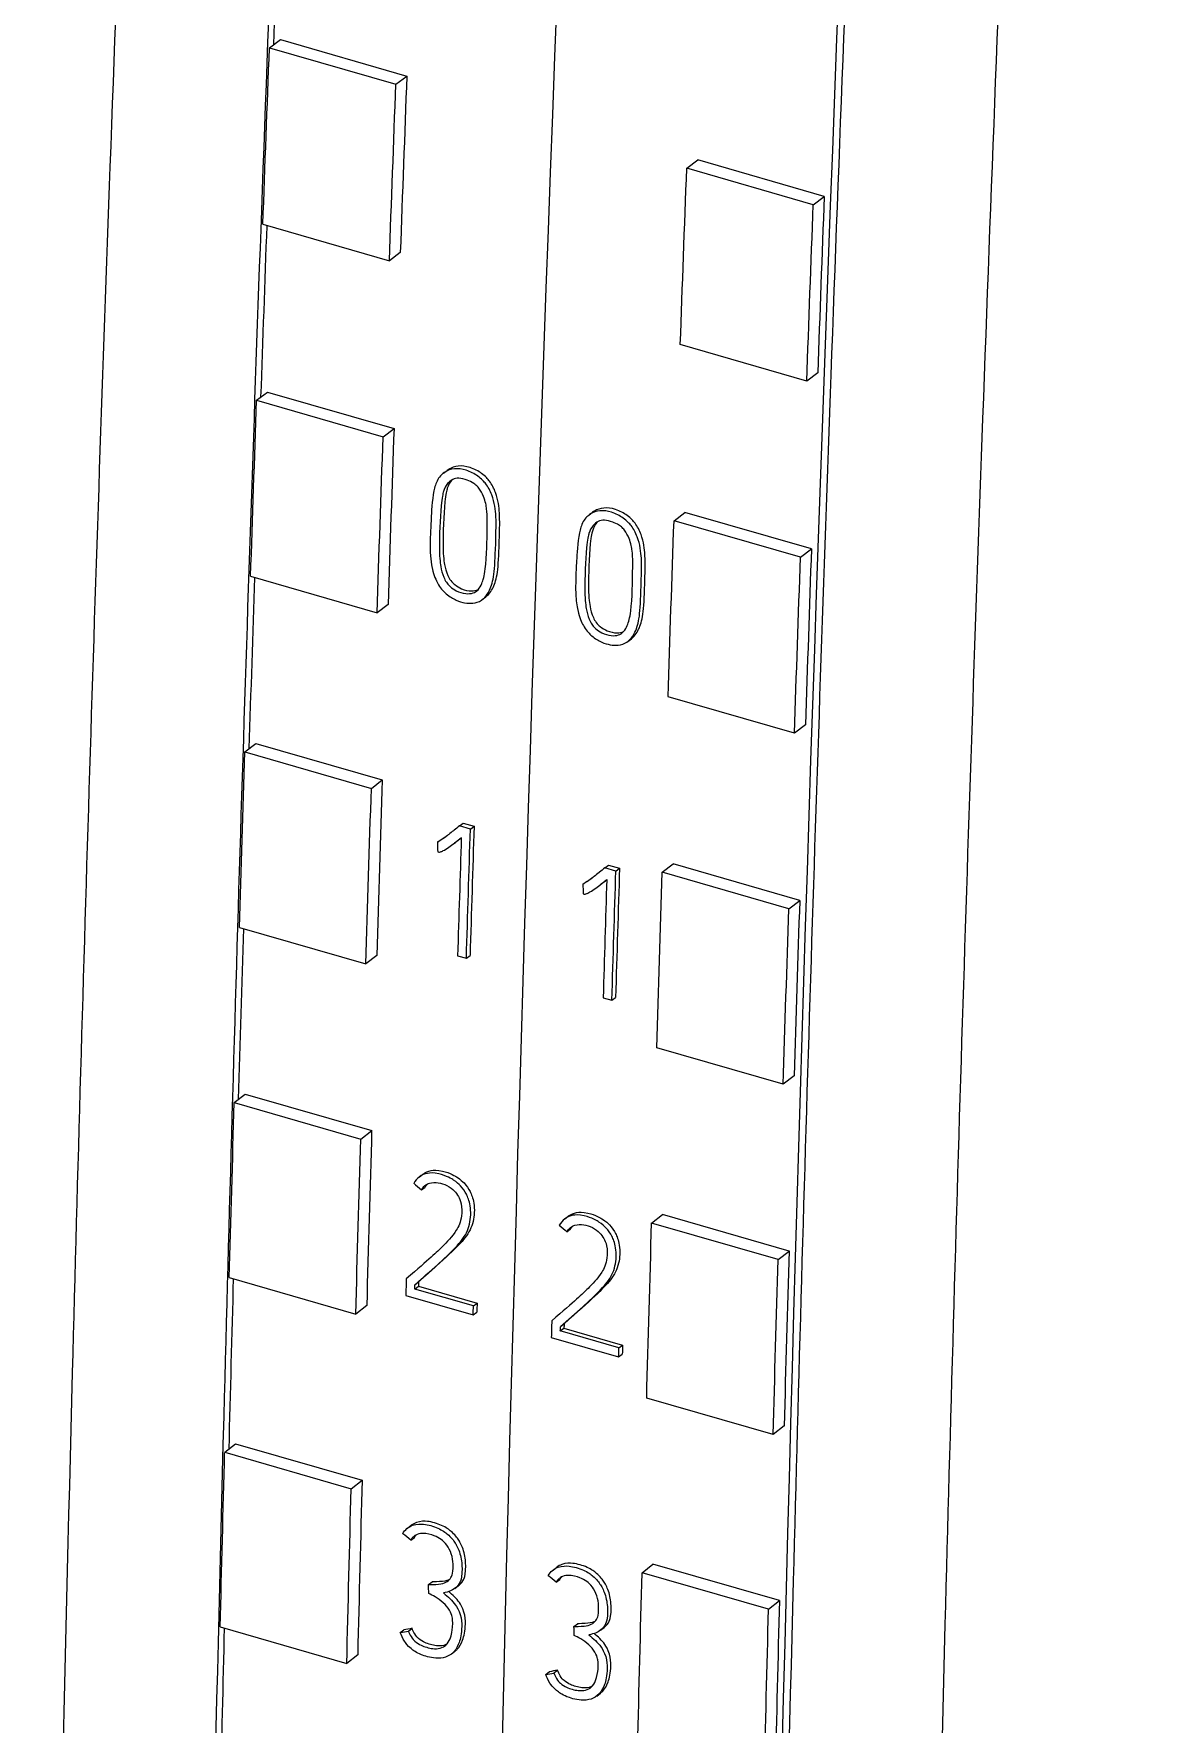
# Model space of a CAD drawing. Header units: inches. Extents: x 9220 to 92460, y -39241 to 4813.
# Drawn here: x 74647.3 to 74658.58, y -33783.39 to -33766.23 of the extents above; entities that cross this region are included whole.
import ezdxf

# ---------------------------------------------------------------- set-up
doc = ezdxf.new("R2010")
doc.units = ezdxf.units.IN
doc.header["$MEASUREMENT"] = 0

# ---------------------------------------------------------------- blocks, each defined once
blk = doc.blocks.new('A$C027ebf9d')
at = {"color": 0, "linetype": 'Continuous', "lineweight": 0}
for p, q in [((17.7418, -16.30004), (17.74769, -16.29562)), ((17.7418, -16.30004), (17.80999, -16.31972)), ((17.74769, -16.29562), (17.81588, -16.31531)), ((17.80999, -16.31972), (17.81588, -16.31531)), ((17.96683, -16.365), (17.97272, -16.36058)), ((18.03502, -16.38468), (17.96683, -16.365)), ((18.04091, -16.38027), (17.97272, -16.36058)), ((18.03502, -16.38468), (18.04091, -16.38027)), ((17.73827, -16.3952), (17.80646, -16.41489)), ((17.81236, -16.41045), (17.80646, -16.41489)), ((18.03149, -16.47985), (17.9633, -16.46016)), ((18.03739, -16.47541), (18.03149, -16.47985)), ((17.7349, -16.49018), (17.74079, -16.48572)), ((17.7349, -16.49018), (17.80309, -16.50987)), ((17.74079, -16.48572), (17.80898, -16.5054)), ((17.80309, -16.50987), (17.80898, -16.5054)), ((17.83564, -16.52947), (17.8376, -16.52798)), ((17.91407, -16.5521), (17.91604, -16.55061)), ((17.95993, -16.55515), (17.96582, -16.55068)), ((18.02812, -16.57483), (17.95993, -16.55515)), ((18.03401, -16.57036), (17.96582, -16.55068)), ((18.02812, -16.57483), (18.03401, -16.57036)), ((17.73166, -16.5851), (17.79985, -16.60478)), ((17.80575, -16.60028), (17.79985, -16.60478)), ((17.85655, -16.5977), (17.85851, -16.59621)), ((17.93498, -16.62033), (17.93695, -16.61884)), ((18.02488, -16.66974), (17.95669, -16.65006)), ((18.03078, -16.66524), (18.02488, -16.66974)), ((17.72857, -16.67983), (17.73447, -16.67531)), ((17.73447, -16.67531), (17.80266, -16.69499)), ((17.72857, -16.67983), (17.79676, -16.69952)), ((17.79676, -16.69952), (17.80266, -16.69499)), ((17.8442, -16.71974), (17.84617, -16.71825)), ((17.85016, -16.72146), (17.8442, -16.71974)), ((17.84617, -16.71825), (17.85213, -16.71997)), ((17.85016, -16.72146), (17.85213, -16.71997)), ((17.83236, -16.72855), (17.83433, -16.72706)), ((17.84159, -16.72895), (17.84355, -16.72746)), ((17.92264, -16.74237), (17.9246, -16.74088)), ((17.92859, -16.74409), (17.92264, -16.74237)), ((17.9246, -16.74088), (17.93056, -16.7426)), ((17.92859, -16.74409), (17.93056, -16.7426)), ((17.9536, -16.74479), (17.9595, -16.74027)), ((18.02179, -16.76448), (17.9536, -16.74479)), ((18.02769, -16.75995), (17.9595, -16.74027)), ((17.9108, -16.75118), (17.91276, -16.74969)), ((17.92002, -16.75158), (17.92199, -16.75009)), ((18.02179, -16.76448), (18.02769, -16.75995)), ((17.72563, -16.77449), (17.79382, -16.79417)), ((17.79972, -16.78962), (17.79382, -16.79417)), ((17.84326, -16.78978), (17.84799, -16.79115)), ((17.84799, -16.79115), (17.84996, -16.78966)), ((17.92169, -16.81241), (17.92642, -16.81378)), ((17.92642, -16.81378), (17.92839, -16.81229)), ((18.01885, -16.85914), (17.95066, -16.83945)), ((18.02475, -16.85458), (18.01885, -16.85914)), ((17.72283, -16.86898), (17.72873, -16.86439)), ((17.72873, -16.86439), (17.79692, -16.88408)), ((17.72283, -16.86898), (17.79102, -16.88866)), ((17.79102, -16.88866), (17.79692, -16.88408)), ((17.82252, -16.90915), (17.82448, -16.90766)), ((17.82379, -16.91602), (17.82576, -16.91453)), ((17.90095, -16.93178), (17.90292, -16.93029)), ((17.94786, -16.93394), (17.95376, -16.92935)), ((18.02195, -16.94904), (17.95376, -16.92935)), ((17.90222, -16.93865), (17.90419, -16.93716)), ((18.01605, -16.95362), (17.94786, -16.93394)), ((18.01605, -16.95362), (18.02195, -16.94904)), ((17.72017, -16.96339), (17.78836, -16.98307)), ((17.82025, -16.96722), (17.82222, -16.96573)), ((17.81532, -16.97302), (17.85164, -16.98351)), ((17.82019, -16.96955), (17.82215, -16.96805)), ((17.85178, -16.97867), (17.82019, -16.96955)), ((17.82215, -16.96805), (17.85374, -16.97717)), ((17.79426, -16.97846), (17.78836, -16.98307)), ((17.85164, -16.98351), (17.85361, -16.98201)), ((17.85178, -16.97867), (17.85374, -16.97717)), ((17.89862, -16.99218), (17.90059, -16.99068)), ((17.93021, -17.00129), (17.89862, -16.99218)), ((17.89868, -16.98985), (17.90065, -16.98836)), ((17.90059, -16.99068), (17.93218, -16.9998)), ((17.89376, -16.99565), (17.93007, -17.00613)), ((17.93021, -17.00129), (17.93218, -16.9998)), ((17.93007, -17.00613), (17.93204, -17.00464)), ((18.01339, -17.04803), (17.9452, -17.02835)), ((18.01929, -17.04342), (18.01339, -17.04803)), ((17.71766, -17.05763), (17.72356, -17.05299)), ((17.71766, -17.05763), (17.78585, -17.07731)), ((17.72356, -17.05299), (17.79175, -17.07267)), ((17.78585, -17.07731), (17.79175, -17.07267)), ((17.81628, -17.09847), (17.81825, -17.09697)), ((17.81796, -17.10503), (17.81993, -17.10354)), ((17.89472, -17.1211), (17.89668, -17.1196)), ((17.94269, -17.12259), (17.94859, -17.11795)), ((18.01678, -17.13763), (17.94859, -17.11795)), ((17.82755, -17.12892), (17.82952, -17.12743)), ((17.84183, -17.131), (17.8438, -17.12951)), ((17.8964, -17.12766), (17.89836, -17.12617)), ((18.01088, -17.14227), (17.94269, -17.12259)), ((18.01088, -17.14227), (18.01678, -17.13763)), ((17.71529, -17.15178), (17.78348, -17.17147)), ((17.81233, -17.15478), (17.8143, -17.15329)), ((17.81673, -17.15401), (17.8187, -17.15252)), ((17.90598, -17.15155), (17.90795, -17.15006)), ((17.92026, -17.15363), (17.92223, -17.15213)), ((17.78938, -17.1668), (17.78348, -17.17147)), ((17.83981, -17.16646), (17.84177, -17.16496)), ((17.89076, -17.17741), (17.89273, -17.17592)), ((17.89516, -17.17664), (17.89713, -17.17515)), ((17.91824, -17.18909), (17.92021, -17.18759))]:
    blk.add_line(p, q, dxfattribs=at)
for centre, major_axis, ratio, start_param, end_param in [((37.53451, -1.62878), (-10.9193, -37.82555), 0.433013, -1.102762, -0.989056), ((37.53451, -1.62878), (-10.9193, -37.82555), 0.433013, -1.102762, -0.989056), ((37.68453, -1.67209), (-10.9193, -37.82555), 0.433013, -1.100465, -0.991379), ((37.45609, -1.60614), (-10.9193, -37.82555), 0.433013, -1.050295, -1.047589), ((37.68112, -1.6711), (-10.9193, -37.82555), 0.433013, -1.050295, -1.047589), ((37.45609, -1.60614), (-10.9193, -37.82555), 0.433013, -1.044884, -1.042178), ((37.68112, -1.6711), (-10.9193, -37.82555), 0.433013, -1.044884, -1.042178), ((37.45609, -1.60614), (-10.9193, -37.82555), 0.433013, -1.039474, -1.03677), ((37.50662, -1.62074), (-10.9197, -37.82543), 0.43303, -1.039167, -1.037175), ((37.47731, -1.61249), (-8.71998, -38.45003), 0.458432, -1.065454, -1.065306), ((37.50188, -1.61958), (-10.92079, -37.82921), 0.43303, -1.039002, -1.037182), ((37.58505, -1.64337), (-10.9197, -37.82543), 0.43303, -1.039167, -1.037175), ((37.55574, -1.63512), (-8.71998, -38.45003), 0.458432, -1.065454, -1.065306), ((37.58032, -1.64221), (-10.92079, -37.82921), 0.43303, -1.039002, -1.037182), ((37.68112, -1.6711), (-10.9193, -37.82555), 0.433013, -1.039474, -1.03677), ((37.45609, -1.60614), (-10.9193, -37.82555), 0.433013, -1.034067, -1.031362), ((36.73141, -1.39716), (-66.73006, 53.14729), 0.280885, 1.510659, 1.510723), ((36.80984, -1.41979), (-66.73006, 53.14729), 0.280885, 1.510659, 1.510723), ((37.68112, -1.6711), (-10.9193, -37.82555), 0.433013, -1.034067, -1.031362), ((37.47947, -1.61311), (-10.92079, -37.82921), 0.43303, -1.032007, -1.031752), ((37.48421, -1.61427), (-10.9197, -37.82543), 0.43303, -1.03195, -1.031883), ((37.5158, -1.62339), (-10.9197, -37.82543), 0.43303, -1.031883, -1.031744), ((37.5579, -1.63574), (-10.92079, -37.82921), 0.43303, -1.032007, -1.031752), ((37.56264, -1.6369), (-10.9197, -37.82543), 0.43303, -1.03195, -1.031883), ((37.59423, -1.64602), (-10.9197, -37.82543), 0.43303, -1.031883, -1.031744), ((37.45609, -1.60614), (-10.9193, -37.82555), 0.433013, -1.02866, -1.025957), ((37.68112, -1.6711), (-10.9193, -37.82555), 0.433013, -1.02866, -1.025957), ((38.84093, -2.00615), (-78.37912, -17.14757), 0.134473, 1.269885, 1.269943), ((38.91936, -2.02878), (-78.37912, -17.14757), 0.134473, 1.269885, 1.269943)]:
    blk.add_ellipse(centre, major_axis=major_axis, ratio=ratio, start_param=start_param, end_param=end_param, dxfattribs=at)
at = {"color": 0, "linetype": 'Continuous', "lineweight": 0, "extrusion": (0, 0, -1)}
for centre, major_axis, ratio, start_param, end_param in [((37.38449, -1.58548), (10.9193, 37.82555), 0.433013, -2.091401, -2.088763), ((37.3879, -1.58646), (10.92257, 37.8369), 0.433013, -2.094004, -2.091297), ((37.45609, -1.60614), (10.92257, 37.8369), 0.433013, -2.094004, -2.091297), ((37.61293, -1.65142), (10.92257, 37.8369), 0.433013, -2.094004, -2.091297), ((37.68112, -1.6711), (10.92257, 37.8369), 0.433013, -2.094004, -2.091297), ((37.38449, -1.58548), (10.9193, 37.82555), 0.433013, -2.096813, -2.094177), ((37.3879, -1.58646), (10.92257, 37.8369), 0.433013, -2.099414, -2.096709), ((37.45609, -1.60614), (10.92257, 37.8369), 0.433013, -2.099414, -2.096709), ((37.61293, -1.65142), (10.92257, 37.8369), 0.433013, -2.099414, -2.096709), ((37.68112, -1.6711), (10.92257, 37.8369), 0.433013, -2.099414, -2.096709), ((37.38449, -1.58548), (10.9193, 37.82555), 0.433013, -2.102224, -2.09959), ((37.3879, -1.58646), (10.92257, 37.8369), 0.433013, -2.104823, -2.102118), ((37.45609, -1.60614), (10.92257, 37.8369), 0.433013, -2.104823, -2.102118), ((37.50661, -1.62095), (10.92079, 37.82921), 0.43303, -2.104411, -2.102419), ((37.58505, -1.64358), (10.92079, 37.82921), 0.43303, -2.104411, -2.102419), ((37.61293, -1.65142), (10.92257, 37.8369), 0.433013, -2.104823, -2.102118), ((37.68112, -1.6711), (10.92257, 37.8369), 0.433013, -2.104823, -2.102118), ((37.38449, -1.58548), (10.9193, 37.82555), 0.433013, -2.107633, -2.105), ((37.3879, -1.58646), (10.92257, 37.8369), 0.433013, -2.11023, -2.107526), ((37.45609, -1.60614), (10.92257, 37.8369), 0.433013, -2.11023, -2.107526), ((37.61293, -1.65142), (10.92257, 37.8369), 0.433013, -2.11023, -2.107526), ((37.68112, -1.6711), (10.92257, 37.8369), 0.433013, -2.11023, -2.107526), ((37.38449, -1.58548), (10.9193, 37.82555), 0.433013, -2.11304, -2.11041), ((37.4842, -1.61448), (10.92079, 37.82921), 0.43303, -2.109702, -2.109636), ((37.51579, -1.6236), (10.92079, 37.82922), 0.43303, -2.109841, -2.109702), ((37.56263, -1.63711), (10.92079, 37.82921), 0.43303, -2.109702, -2.109636), ((37.59422, -1.64623), (10.92079, 37.82922), 0.43303, -2.109841, -2.109702), ((37.3879, -1.58646), (10.92257, 37.8369), 0.433013, -2.115636, -2.112933), ((37.45609, -1.60614), (10.92257, 37.8369), 0.433013, -2.115636, -2.112933), ((36.34397, -1.28531), (-68.21995, 53.56006), 0.275788, -1.515397, -1.515333), ((37.46021, -1.60755), (8.67458, 38.4625), 0.458913, -2.087114, -2.086976), ((36.42241, -1.30794), (-68.21995, 53.56006), 0.275788, -1.515397, -1.515333), ((37.61293, -1.65142), (10.92257, 37.8369), 0.433013, -2.115636, -2.112933), ((37.68112, -1.6711), (10.92257, 37.8369), 0.433013, -2.115636, -2.112933), ((37.38449, -1.58548), (10.9193, 37.82555), 0.433013, -2.118446, -2.115818), ((38.84137, -2.00607), (-78.37128, -17.14586), 0.134473, -1.269935, -1.269877), ((37.53864, -1.63018), (8.67458, 38.4625), 0.458913, -2.087114, -2.086976), ((38.9198, -2.0287), (-78.37128, -17.14586), 0.134473, -1.269935, -1.269877)]:
    blk.add_ellipse(centre, major_axis=major_axis, ratio=ratio, start_param=start_param, end_param=end_param, dxfattribs=at)
at = {"color": 0, "linetype": 'Continuous', "lineweight": 0}
for points, knots in [([(17.69697, -18.34846), (17.69751, -18.23408), (17.6996, -17.9607), (17.70589, -17.5243), (17.71785, -16.98593), (17.73349, -16.48502), (17.75309, -15.98354), (17.77667, -15.46647), (17.80433, -14.95939), (17.82576, -14.61454), (17.83285, -14.50461)], [0.1285183, 0.1285183, 0.1285183, 0.1285183, 0.1989102, 0.2963502, 0.3949059, 0.525445, 0.5979674, 0.6950356, 0.8333844, 0.8979673, 0.8979673, 0.8979673, 0.8979673]), ([(17.74397, -14.59161), (17.73938, -14.66456), (17.7205, -14.9724), (17.69484, -15.44285), (17.67126, -15.95992), (17.65166, -16.4614), (17.63602, -16.96231), (17.62406, -17.50068), (17.61772, -17.94118), (17.61541, -18.24599), (17.61485, -18.39163), (17.61477, -18.41891)], [0.1237088, 0.1237088, 0.1237088, 0.1237088, 0.1666156, 0.3049644, 0.4020326, 0.474555, 0.6050941, 0.7036498, 0.8010898, 0.8739842, 0.8907937, 0.8907937, 0.8907937, 0.8907937]), ([(18.13971, -14.59319), (18.13261, -14.70312), (18.11119, -15.04797), (18.08353, -15.55505), (18.05995, -16.07213), (18.04035, -16.5736), (18.02471, -17.07451), (18.01275, -17.61289), (18.00646, -18.04928), (18.00437, -18.32267), (18.00383, -18.43704)], [0.1020327, 0.1020327, 0.1020327, 0.1020327, 0.1666156, 0.3049644, 0.4020326, 0.474555, 0.6050941, 0.7036498, 0.8010898, 0.8714817, 0.8714817, 0.8714817, 0.8714817]), ([(18.21449, -14.72744), (18.2099, -14.80039), (18.19102, -15.10823), (18.16536, -15.57867), (18.14178, -16.09575), (18.12217, -16.59723), (18.10654, -17.09813), (18.09457, -17.63651), (18.08823, -18.077), (18.08593, -18.38182), (18.08537, -18.52746), (18.08529, -18.55474)], [0.1237088, 0.1237088, 0.1237088, 0.1237088, 0.1666156, 0.3049644, 0.4020326, 0.474555, 0.6050941, 0.7036498, 0.8010898, 0.8739842, 0.8907937, 0.8907937, 0.8907937, 0.8907937]), ([(17.84164, -16.52716), (17.84359, -16.52697), (17.84571, -16.52724), (17.85011, -16.52864), (17.85235, -16.52984), (17.8561, -16.53252), (17.85752, -16.53405), (17.85969, -16.53689), (17.8608, -16.53895), (17.86316, -16.54522), (17.86371, -16.54952), (17.86419, -16.55881), (17.86368, -16.57082), (17.86321, -16.58112), (17.86284, -16.58476), (17.86141, -16.59073), (17.86034, -16.59308), (17.85847, -16.59592), (17.85745, -16.59712), (17.85471, -16.59894), (17.85311, -16.59945), (17.8514, -16.59963), (17.85, -16.59977), (17.84852, -16.59968), (17.84566, -16.59915), (17.84414, -16.5987), (17.8408, -16.59723), (17.83896, -16.59616), (17.83586, -16.59351), (17.83445, -16.59206), (17.832, -16.58807), (17.83084, -16.5858), (17.82766, -16.57353), (17.82855, -16.56417), (17.82914, -16.55072), (17.82943, -16.54424), (17.8309, -16.53706), (17.83148, -16.53494), (17.83371, -16.53099), (17.83518, -16.5297), (17.83787, -16.52802), (17.83954, -16.52738), (17.84156, -16.52716), (17.8416, -16.52716), (17.84164, -16.52716)], [-0.1111155, -0.1111155, -0.1111155, -0.1111155, -0.1086583, -0.1086583, -0.1059859, -0.1059859, -0.1029874, -0.1029874, -0.0984586, -0.0984586, -0.0906933, -0.0906933, -0.0762837, -0.0762837, -0.0543502, -0.0543502, -0.0323193, -0.0323193, -0.0159271, -0.0159271, 0, 0, 0, 0.0130315, 0.0130315, 0.025191, 0.025191, 0.0383317, 0.0383317, 0.0479156, 0.0479156, 0.0548967, 0.0548967, 0.0728488, 0.0728488, 0.0791035, 0.0791035, 0.0814984, 0.0814984, 0.0839459, 0.0839459, 0.0864601, 0.0864601, 0.0865132, 0.0865132, 0.0865132, 0.0865132]), ([(17.84361, -16.52567), (17.8417, -16.52585), (17.84001, -16.52645), (17.83828, -16.5275), (17.83795, -16.52772), (17.8376, -16.52798)], [0.135609648, 0.135609648, 0.135609648, 0.135609648, 0.138325648, 0.138325648, 0.13893138, 0.13893138, 0.13893138, 0.13893138]), ([(17.85851, -16.59621), (17.85958, -16.5954), (17.86044, -16.5944), (17.86238, -16.59152), (17.86336, -16.58923), (17.86475, -16.58359), (17.86514, -16.58009), (17.86563, -16.56972), (17.8662, -16.55736), (17.86565, -16.54791), (17.86515, -16.5439), (17.8629, -16.53776), (17.86181, -16.53565), (17.8596, -16.53269), (17.85822, -16.53116), (17.85448, -16.52845), (17.85229, -16.52724), (17.84771, -16.52574), (17.84556, -16.52548), (17.84361, -16.52566), (17.84361, -16.52566), (17.84361, -16.52567)], [0.2414702, 0.2414702, 0.2414702, 0.2414702, 0.2570515, 0.2570515, 0.2842088, 0.2842088, 0.313235, 0.313235, 0.3332121, 0.3332121, 0.3424456, 0.3424456, 0.3478054, 0.3478054, 0.3512463, 0.3512463, 0.3541297, 0.3541297, 0.3568882, 0.3568882, 0.3568917, 0.3568917, 0.3568917, 0.3568917]), ([(17.85315, -16.5359), (17.85367, -16.53635), (17.85421, -16.53691), (17.85576, -16.53891), (17.85658, -16.54044), (17.85828, -16.54467), (17.85871, -16.54725), (17.85936, -16.5528), (17.85923, -16.55695), (17.85913, -16.56388), (17.85901, -16.57467), (17.85771, -16.58489), (17.85696, -16.58735), (17.85581, -16.59016), (17.85516, -16.59137), (17.8534, -16.59328), (17.85249, -16.5938), (17.85044, -16.5945), (17.84906, -16.59461), (17.84592, -16.59426), (17.84415, -16.59371), (17.84139, -16.59234), (17.84023, -16.59158), (17.83915, -16.5906), (17.83821, -16.58973), (17.8376, -16.58893), (17.83666, -16.58751), (17.83619, -16.58661), (17.835, -16.58373), (17.83449, -16.58158), (17.83376, -16.57752), (17.83342, -16.57444), (17.83344, -16.56404), (17.83371, -16.55386), (17.83477, -16.54265), (17.83531, -16.54044), (17.83613, -16.53781), (17.8368, -16.53638), (17.8386, -16.53424), (17.83953, -16.53345), (17.84162, -16.53246), (17.84267, -16.53222), (17.84535, -16.53229), (17.8469, -16.53267), (17.8495, -16.53365), (17.85079, -16.5342), (17.85239, -16.53529), (17.85276, -16.53556), (17.85315, -16.5359)], [-0.1712618, -0.1712618, -0.1712618, -0.1712618, -0.1662072, -0.1662072, -0.1572858, -0.1572858, -0.1424502, -0.1424502, -0.1009639, -0.1009639, -0.075631, -0.075631, -0.0612275, -0.0612275, -0.0504301, -0.0504301, -0.040338, -0.040338, -0.0268727, -0.0268727, -0.0112299, -0.0112299, 0, 0, 0, 0.0098213, 0.0098213, 0.0232161, 0.0232161, 0.0500182, 0.0500182, 0.087065, 0.087065, 0.1181568, 0.1181568, 0.1386283, 0.1386283, 0.1679235, 0.1679235, 0.1882961, 0.1882961, 0.2061734, 0.2061734, 0.2261508, 0.2261508, 0.239729, 0.239729, 0.2435611, 0.2435611, 0.2435611, 0.2435611]), ([(17.84033, -16.53308), (17.8402, -16.53321), (17.84008, -16.53334), (17.83887, -16.53472), (17.83817, -16.53616), (17.83733, -16.53872), (17.83681, -16.54069), (17.83568, -16.55189), (17.8354, -16.56256), (17.83539, -16.57292), (17.83573, -16.57622), (17.83656, -16.58055), (17.83709, -16.58272), (17.83843, -16.58566), (17.83894, -16.58657), (17.8403, -16.58837), (17.84106, -16.58909), (17.84171, -16.58962), (17.84285, -16.59056), (17.84413, -16.5913), (17.84713, -16.59257), (17.849, -16.59302), (17.85202, -16.59304), (17.85323, -16.59283), (17.85428, -16.59232)], [0.2640301, 0.2640301, 0.2640301, 0.2640301, 0.2654367, 0.2654367, 0.2786209, 0.2786209, 0.2884759, 0.2884759, 0.3039526, 0.3039526, 0.3218368, 0.3218368, 0.3340151, 0.3340151, 0.3396562, 0.3396562, 0.3461222, 0.3461222, 0.3461222, 0.3575682, 0.3575682, 0.3724117, 0.3724117, 0.3826963, 0.3826963, 0.3826963, 0.3826963]), ([(17.93695, -16.61884), (17.93801, -16.61803), (17.93887, -16.61703), (17.94081, -16.61415), (17.94179, -16.61186), (17.94319, -16.60622), (17.94357, -16.60272), (17.94407, -16.59235), (17.94463, -16.57999), (17.94408, -16.57054), (17.94358, -16.56653), (17.94133, -16.56039), (17.94024, -16.55828), (17.93803, -16.55532), (17.93666, -16.55378), (17.93292, -16.55108), (17.93072, -16.54987), (17.92614, -16.54837), (17.92399, -16.54811), (17.92205, -16.54829), (17.92205, -16.54829), (17.92204, -16.54829)], [0.2414702, 0.2414702, 0.2414702, 0.2414702, 0.2570515, 0.2570515, 0.2842088, 0.2842088, 0.313235, 0.313235, 0.3332121, 0.3332121, 0.3424456, 0.3424456, 0.3478054, 0.3478054, 0.3512463, 0.3512463, 0.3541297, 0.3541297, 0.3568882, 0.3568882, 0.3568917, 0.3568917, 0.3568917, 0.3568917]), ([(17.92008, -16.54978), (17.92202, -16.5496), (17.92414, -16.54987), (17.92855, -16.55127), (17.93079, -16.55247), (17.93454, -16.55514), (17.93595, -16.55668), (17.93812, -16.55952), (17.93924, -16.56158), (17.94159, -16.56785), (17.94214, -16.57215), (17.94262, -16.58144), (17.94211, -16.59345), (17.94164, -16.60375), (17.94127, -16.60739), (17.93985, -16.61336), (17.93877, -16.61571), (17.9369, -16.61855), (17.93588, -16.61975), (17.93314, -16.62157), (17.93155, -16.62208), (17.92983, -16.62226), (17.92843, -16.6224), (17.92696, -16.62231), (17.9241, -16.62177), (17.92258, -16.62133), (17.91924, -16.61986), (17.91739, -16.61879), (17.9143, -16.61614), (17.91288, -16.61468), (17.91043, -16.6107), (17.90927, -16.60843), (17.9061, -16.59616), (17.90698, -16.5868), (17.90758, -16.57334), (17.90786, -16.56687), (17.90933, -16.55969), (17.90991, -16.55757), (17.91215, -16.55362), (17.91361, -16.55233), (17.91631, -16.55065), (17.91797, -16.55001), (17.91999, -16.54979), (17.92004, -16.54979), (17.92008, -16.54978)], [-0.1111155, -0.1111155, -0.1111155, -0.1111155, -0.1086583, -0.1086583, -0.1059859, -0.1059859, -0.1029874, -0.1029874, -0.0984586, -0.0984586, -0.0906933, -0.0906933, -0.0762837, -0.0762837, -0.0543502, -0.0543502, -0.0323193, -0.0323193, -0.0159271, -0.0159271, 0, 0, 0, 0.0130315, 0.0130315, 0.025191, 0.025191, 0.0383317, 0.0383317, 0.0479156, 0.0479156, 0.0548967, 0.0548967, 0.0728488, 0.0728488, 0.0791035, 0.0791035, 0.0814984, 0.0814984, 0.0839459, 0.0839459, 0.0864601, 0.0864601, 0.0865132, 0.0865132, 0.0865132, 0.0865132]), ([(17.93159, -16.55853), (17.9321, -16.55898), (17.93264, -16.55954), (17.93419, -16.56154), (17.93502, -16.56307), (17.93671, -16.5673), (17.93714, -16.56988), (17.9378, -16.57543), (17.93766, -16.57958), (17.93756, -16.58651), (17.93745, -16.5973), (17.93615, -16.60752), (17.9354, -16.60998), (17.93424, -16.61279), (17.9336, -16.614), (17.93184, -16.61591), (17.93093, -16.61643), (17.92887, -16.61713), (17.9275, -16.61724), (17.92435, -16.61689), (17.92258, -16.61634), (17.91983, -16.61497), (17.91866, -16.61421), (17.91758, -16.61323), (17.91664, -16.61236), (17.91603, -16.61156), (17.91509, -16.61014), (17.91462, -16.60924), (17.91343, -16.60636), (17.91292, -16.60421), (17.91219, -16.60015), (17.91186, -16.59707), (17.91188, -16.58666), (17.91214, -16.57649), (17.91321, -16.56528), (17.91375, -16.56307), (17.91456, -16.56044), (17.91524, -16.55901), (17.91703, -16.55687), (17.91796, -16.55608), (17.92005, -16.55508), (17.92111, -16.55485), (17.92378, -16.55492), (17.92533, -16.5553), (17.92794, -16.55628), (17.92923, -16.55683), (17.93083, -16.55792), (17.9312, -16.55819), (17.93159, -16.55853)], [-0.1712618, -0.1712618, -0.1712618, -0.1712618, -0.1662072, -0.1662072, -0.1572858, -0.1572858, -0.1424502, -0.1424502, -0.1009639, -0.1009639, -0.075631, -0.075631, -0.0612275, -0.0612275, -0.0504301, -0.0504301, -0.040338, -0.040338, -0.0268727, -0.0268727, -0.0112299, -0.0112299, 0, 0, 0, 0.0098213, 0.0098213, 0.0232161, 0.0232161, 0.0500182, 0.0500182, 0.087065, 0.087065, 0.1181568, 0.1181568, 0.1386283, 0.1386283, 0.1679235, 0.1679235, 0.1882961, 0.1882961, 0.2061734, 0.2061734, 0.2261508, 0.2261508, 0.239729, 0.239729, 0.2435611, 0.2435611, 0.2435611, 0.2435611]), ([(17.91876, -16.55571), (17.91863, -16.55584), (17.91851, -16.55597), (17.9173, -16.55734), (17.91661, -16.55879), (17.91577, -16.56135), (17.91525, -16.56331), (17.91411, -16.57452), (17.91384, -16.58519), (17.91383, -16.59555), (17.91416, -16.59885), (17.91499, -16.60318), (17.91553, -16.60535), (17.91686, -16.60828), (17.91737, -16.6092), (17.91873, -16.611), (17.9195, -16.61172), (17.92014, -16.61225), (17.92129, -16.61319), (17.92257, -16.61393), (17.92557, -16.6152), (17.92744, -16.61565), (17.93046, -16.61567), (17.93166, -16.61546), (17.93272, -16.61495)], [0.2640301, 0.2640301, 0.2640301, 0.2640301, 0.2654367, 0.2654367, 0.2786209, 0.2786209, 0.2884759, 0.2884759, 0.3039526, 0.3039526, 0.3218368, 0.3218368, 0.3340151, 0.3340151, 0.3396562, 0.3396562, 0.3461222, 0.3461222, 0.3461222, 0.3575682, 0.3575682, 0.3724117, 0.3724117, 0.3826963, 0.3826963, 0.3826963, 0.3826963]), ([(17.92204, -16.54829), (17.92013, -16.54848), (17.91845, -16.54908), (17.91671, -16.55013), (17.91638, -16.55035), (17.91604, -16.55061)], [0.135609648, 0.135609648, 0.135609648, 0.135609648, 0.138325648, 0.138325648, 0.13893138, 0.13893138, 0.13893138, 0.13893138]), ([(17.8442, -16.71974), (17.84326, -16.72054), (17.84231, -16.72132), (17.84135, -16.72209), (17.84125, -16.72217), (17.84115, -16.72225), (17.84105, -16.72233), (17.84019, -16.72302), (17.83932, -16.7237), (17.83844, -16.72438), (17.83821, -16.72456), (17.83797, -16.72475), (17.83774, -16.72493), (17.83678, -16.72567), (17.83581, -16.7264), (17.8348, -16.72708), (17.83401, -16.7276), (17.8332, -16.72809), (17.83236, -16.72855)], [0, 0, 0, 0, 0.250322, 0.250322, 0.250322, 0.275948, 0.275948, 0.275948, 0.500643, 0.500643, 0.500643, 0.561097, 0.561097, 0.561097, 0.80727, 0.80727, 0.80727, 1, 1, 1, 1]), ([(17.8325, -16.7338), (17.83286, -16.73391), (17.83329, -16.73391), (17.83384, -16.73387), (17.83415, -16.73377), (17.83474, -16.73352), (17.83526, -16.73329), (17.83714, -16.73216), (17.8383, -16.73137), (17.8412, -16.72928), (17.8433, -16.72765), (17.84524, -16.72612)], [-0.06741879, -0.06741879, -0.06741879, -0.06741879, -0.05862456, -0.05862456, -0.04697844, -0.04697844, -0.03637491, -0.03637491, -0.02425023, -0.02425023, 0, 0, 0, 0]), ([(17.83433, -16.72706), (17.83516, -16.7266), (17.83598, -16.72611), (17.83677, -16.72558), (17.837, -16.72543), (17.83724, -16.72526), (17.83747, -16.7251), (17.83768, -16.72495), (17.83789, -16.7248), (17.83809, -16.72465)], [0, 0, 0, 0, 0.1926314, 0.1926314, 0.1926314, 0.250698, 0.250698, 0.250698, 0.3021694, 0.3021694, 0.3021694, 0.3021694]), ([(17.84524, -16.72617), (17.8449, -16.72643), (17.84456, -16.72669), (17.84422, -16.72695), (17.844, -16.72712), (17.84378, -16.72729), (17.84355, -16.72746)], [0.1661425, 0.1661425, 0.1661425, 0.1661425, 0.2518053, 0.2518053, 0.2518053, 0.3074419, 0.3074419, 0.3074419, 0.3074419]), ([(17.92264, -16.74237), (17.92169, -16.74316), (17.92074, -16.74395), (17.91978, -16.74472), (17.91968, -16.7448), (17.91958, -16.74488), (17.91948, -16.74496), (17.91862, -16.74565), (17.91775, -16.74633), (17.91688, -16.74701), (17.91664, -16.74719), (17.91641, -16.74737), (17.91617, -16.74756), (17.91521, -16.7483), (17.91424, -16.74903), (17.91323, -16.7497), (17.91244, -16.75023), (17.91163, -16.75072), (17.9108, -16.75118)], [0, 0, 0, 0, 0.250322, 0.250322, 0.250322, 0.275948, 0.275948, 0.275948, 0.500643, 0.500643, 0.500643, 0.561097, 0.561097, 0.561097, 0.80727, 0.80727, 0.80727, 1, 1, 1, 1]), ([(17.91276, -16.74969), (17.91359, -16.74923), (17.91441, -16.74874), (17.9152, -16.74821), (17.91544, -16.74805), (17.91567, -16.74789), (17.91591, -16.74773), (17.91611, -16.74758), (17.91632, -16.74743), (17.91652, -16.74728)], [0, 0, 0, 0, 0.1926314, 0.1926314, 0.1926314, 0.250698, 0.250698, 0.250698, 0.3021694, 0.3021694, 0.3021694, 0.3021694]), ([(17.91093, -16.75643), (17.91129, -16.75653), (17.91173, -16.75654), (17.91227, -16.7565), (17.91259, -16.75639), (17.91317, -16.75615), (17.91369, -16.75592), (17.91558, -16.75479), (17.91673, -16.754), (17.91964, -16.75191), (17.92173, -16.75028), (17.92367, -16.74875)], [-0.06741879, -0.06741879, -0.06741879, -0.06741879, -0.05862456, -0.05862456, -0.04697844, -0.04697844, -0.03637491, -0.03637491, -0.02425023, -0.02425023, 0, 0, 0, 0]), ([(17.92367, -16.7488), (17.92333, -16.74906), (17.92299, -16.74932), (17.92265, -16.74958), (17.92243, -16.74975), (17.92221, -16.74992), (17.92199, -16.75009)], [0.1661425, 0.1661425, 0.1661425, 0.1661425, 0.2518053, 0.2518053, 0.2518053, 0.3074419, 0.3074419, 0.3074419, 0.3074419]), ([(17.82379, -16.91602), (17.82429, -16.91517), (17.8249, -16.9144), (17.82636, -16.91318), (17.82717, -16.91275), (17.82958, -16.91202), (17.83125, -16.91198), (17.83439, -16.91244), (17.83599, -16.91297), (17.83914, -16.91465), (17.84043, -16.91571), (17.84227, -16.91756), (17.84308, -16.91857), (17.84418, -16.92051), (17.84477, -16.92177), (17.84557, -16.92575), (17.84558, -16.92813), (17.8449, -16.93351), (17.84376, -16.93592), (17.84046, -16.94115), (17.83719, -16.94457), (17.83201, -16.94972), (17.82825, -16.9531), (17.81557, -16.96412)], [-0.6266769, -0.6266769, -0.6266769, -0.6266769, -0.6001737, -0.6001737, -0.5744981, -0.5744981, -0.5332587, -0.5332587, -0.4915646, -0.4915646, -0.4475628, -0.4475628, -0.406009, -0.406009, -0.3742236, -0.3742236, -0.3363038, -0.3363038, -0.2732646, -0.2732646, -0.1652931, -0.1652931, 0, 0, 0, 0]), ([(17.82025, -16.96722), (17.82433, -16.96359), (17.82844, -16.96), (17.84098, -16.9487), (17.84405, -16.945), (17.8475, -16.94054), (17.84887, -16.93793), (17.8504, -16.93127), (17.85049, -16.92789), (17.84954, -16.92176), (17.84874, -16.91989), (17.84724, -16.91698), (17.84612, -16.91528), (17.8439, -16.91295), (17.84277, -16.91194), (17.84029, -16.91031), (17.83724, -16.90837), (17.83025, -16.90676), (17.82831, -16.9069), (17.82541, -16.90746), (17.82394, -16.90811), (17.82142, -16.90995), (17.82036, -16.91115), (17.8196, -16.91257)], [-0.4882068, -0.4882068, -0.4882068, -0.4882068, -0.4648363, -0.4648363, -0.4160102, -0.4160102, -0.3291977, -0.3291977, -0.2479878, -0.2479878, -0.1752097, -0.1752097, -0.1048367, -0.1048367, -0.0614951, -0.0614951, -0.043194, -0.043194, -0.0306836, -0.0306836, -0.0153382, -0.0153382, 0, 0, 0, 0]), ([(17.82448, -16.90766), (17.82454, -16.90762), (17.8246, -16.90757), (17.82592, -16.90661), (17.82739, -16.90597), (17.83029, -16.90541), (17.83223, -16.90527), (17.83922, -16.90688), (17.84225, -16.90881), (17.84475, -16.91045), (17.84587, -16.91147), (17.84807, -16.91377), (17.8492, -16.91547), (17.85075, -16.91849), (17.85152, -16.92037), (17.85249, -16.92661), (17.85232, -16.93), (17.85082, -16.93647), (17.84946, -16.93907), (17.84332, -16.94697), (17.83684, -16.95269), (17.82222, -16.96573)], [0.0146796, 0.0146796, 0.0146796, 0.0146796, 0.0153678, 0.0153678, 0.0307426, 0.0307426, 0.0432184, 0.0432184, 0.0613597, 0.0613597, 0.103522, 0.103522, 0.171217, 0.171217, 0.2421049, 0.2421049, 0.3272882, 0.3272882, 0.4221981, 0.4221981, 0.5888681, 0.5888681, 0.5888681, 0.5888681]), ([(17.89868, -16.98985), (17.90276, -16.98622), (17.90688, -16.98263), (17.91941, -16.97133), (17.92249, -16.96763), (17.92594, -16.96317), (17.92731, -16.96056), (17.92883, -16.9539), (17.92893, -16.95052), (17.92797, -16.94439), (17.92718, -16.94252), (17.92568, -16.93961), (17.92456, -16.9379), (17.92233, -16.93558), (17.92121, -16.93457), (17.91872, -16.93294), (17.91568, -16.931), (17.90868, -16.92939), (17.90674, -16.92953), (17.90384, -16.93009), (17.90237, -16.93074), (17.89985, -16.93258), (17.89879, -16.93377), (17.89803, -16.93519)], [-0.4882068, -0.4882068, -0.4882068, -0.4882068, -0.4648363, -0.4648363, -0.4160102, -0.4160102, -0.3291977, -0.3291977, -0.2479878, -0.2479878, -0.1752097, -0.1752097, -0.1048367, -0.1048367, -0.0614951, -0.0614951, -0.043194, -0.043194, -0.0306836, -0.0306836, -0.0153382, -0.0153382, 0, 0, 0, 0]), ([(17.90292, -16.93029), (17.90297, -16.93025), (17.90303, -16.9302), (17.90435, -16.92924), (17.90582, -16.9286), (17.90873, -16.92804), (17.91066, -16.9279), (17.91765, -16.92951), (17.92068, -16.93144), (17.92318, -16.93308), (17.92431, -16.93409), (17.92651, -16.9364), (17.92764, -16.9381), (17.92919, -16.94112), (17.92996, -16.943), (17.93092, -16.94924), (17.93075, -16.95263), (17.92926, -16.9591), (17.92789, -16.9617), (17.92176, -16.9696), (17.91527, -16.97532), (17.90065, -16.98836)], [0.0146796, 0.0146796, 0.0146796, 0.0146796, 0.0153678, 0.0153678, 0.0307426, 0.0307426, 0.0432184, 0.0432184, 0.0613597, 0.0613597, 0.103522, 0.103522, 0.171217, 0.171217, 0.2421049, 0.2421049, 0.3272882, 0.3272882, 0.4221981, 0.4221981, 0.5888681, 0.5888681, 0.5888681, 0.5888681]), ([(17.90222, -16.93865), (17.90273, -16.9378), (17.90333, -16.93703), (17.9048, -16.93581), (17.9056, -16.93538), (17.90801, -16.93465), (17.90968, -16.93461), (17.91282, -16.93507), (17.91442, -16.9356), (17.91758, -16.93728), (17.91886, -16.93834), (17.92071, -16.94019), (17.92151, -16.9412), (17.92261, -16.94314), (17.9232, -16.9444), (17.924, -16.94838), (17.92401, -16.95076), (17.92334, -16.95614), (17.92219, -16.95855), (17.91889, -16.96378), (17.91562, -16.9672), (17.91045, -16.97235), (17.90668, -16.97573), (17.894, -16.98674)], [-0.6266769, -0.6266769, -0.6266769, -0.6266769, -0.6001737, -0.6001737, -0.5744981, -0.5744981, -0.5332587, -0.5332587, -0.4915646, -0.4915646, -0.4475628, -0.4475628, -0.406009, -0.406009, -0.3742236, -0.3742236, -0.3363038, -0.3363038, -0.2732646, -0.2732646, -0.1652931, -0.1652931, 0, 0, 0, 0]), ([(17.8438, -17.12951), (17.84411, -17.12927), (17.84438, -17.12903), (17.84586, -17.12761), (17.84652, -17.12625), (17.84701, -17.12482), (17.84769, -17.12277), (17.84756, -17.11593), (17.84718, -17.11326), (17.84571, -17.10824), (17.84471, -17.10637), (17.84304, -17.10371), (17.84174, -17.10196), (17.83867, -17.09936), (17.83702, -17.09815), (17.83226, -17.09599), (17.82942, -17.09517), (17.82549, -17.09474), (17.82331, -17.09468), (17.82002, -17.09585), (17.81908, -17.09634), (17.81825, -17.09697)], [0.0244894, 0.0244894, 0.0244894, 0.0244894, 0.03077671, 0.03077671, 0.06275562, 0.06275562, 0.07305871, 0.07305871, 0.08013647, 0.08013647, 0.08778077, 0.08778077, 0.09581429, 0.09581429, 0.1001726, 0.1001726, 0.10444629, 0.10444629, 0.10691455, 0.10691455, 0.10800323, 0.10800323, 0.10800323, 0.10800323]), ([(17.81367, -17.10155), (17.81424, -17.10046), (17.815, -17.09952), (17.81683, -17.098), (17.81787, -17.09741), (17.82129, -17.09618), (17.82347, -17.09623), (17.82742, -17.09664), (17.83026, -17.09748), (17.83502, -17.09962), (17.83667, -17.10083), (17.83978, -17.10346), (17.84109, -17.10524), (17.84272, -17.10782), (17.84373, -17.10969), (17.84525, -17.11489), (17.84559, -17.1176), (17.84573, -17.12423), (17.84504, -17.12631), (17.84457, -17.12771), (17.8439, -17.12908), (17.84196, -17.13096), (17.84102, -17.13172), (17.83838, -17.13278), (17.83689, -17.13322), (17.83563, -17.13349)], [-0.09936809, -0.09936809, -0.09936809, -0.09936809, -0.09849697, -0.09849697, -0.09763198, -0.09763198, -0.09589681, -0.09589681, -0.09282101, -0.09282101, -0.08965704, -0.08965704, -0.08373416, -0.08373416, -0.07786445, -0.07786445, -0.07203398, -0.07203398, -0.06268047, -0.06268047, -0.03069856, -0.03069856, -0.0122073, -0.0122073, 0, 0, 0, 0]), ([(17.82755, -17.12892), (17.82824, -17.12892), (17.83126, -17.1289), (17.83479, -17.12856), (17.83593, -17.12816), (17.83808, -17.12711), (17.83881, -17.12634), (17.83987, -17.12501), (17.84031, -17.12412), (17.84091, -17.12126), (17.84087, -17.11909), (17.84073, -17.1161), (17.84046, -17.11427), (17.83923, -17.11054), (17.83835, -17.10895), (17.8364, -17.10626), (17.83534, -17.10533), (17.83329, -17.10382), (17.83199, -17.10316), (17.82912, -17.10205), (17.8267, -17.10132), (17.82274, -17.10139), (17.82161, -17.10178), (17.82006, -17.10262), (17.81956, -17.10304), (17.81871, -17.1039), (17.81831, -17.10445), (17.81796, -17.10503)], [-0.05962722, -0.05962722, -0.05962722, -0.05962722, -0.0586005, -0.0586005, -0.05751843, -0.05751843, -0.05597545, -0.05597545, -0.05384921, -0.05384921, -0.05077923, -0.05077923, -0.04618742, -0.04618742, -0.0413943, -0.0413943, -0.03569569, -0.03569569, -0.02789914, -0.02789914, -0.01842658, -0.01842658, -0.01189853, -0.01189853, -0.00652665, -0.00652665, 0, 0, 0, 0]), ([(17.8921, -17.12418), (17.89267, -17.12309), (17.89344, -17.12215), (17.89526, -17.12062), (17.89631, -17.12004), (17.89972, -17.1188), (17.90191, -17.11886), (17.90585, -17.11927), (17.9087, -17.12011), (17.91345, -17.12225), (17.9151, -17.12346), (17.91822, -17.12608), (17.91953, -17.12787), (17.92115, -17.13045), (17.92216, -17.13231), (17.92369, -17.13752), (17.92403, -17.14022), (17.92416, -17.14685), (17.92348, -17.14893), (17.923, -17.15034), (17.92234, -17.15171), (17.9204, -17.15359), (17.91946, -17.15435), (17.91681, -17.15541), (17.91532, -17.15585), (17.91406, -17.15612)], [-0.09936809, -0.09936809, -0.09936809, -0.09936809, -0.09849697, -0.09849697, -0.09763198, -0.09763198, -0.09589681, -0.09589681, -0.09282101, -0.09282101, -0.08965704, -0.08965704, -0.08373416, -0.08373416, -0.07786445, -0.07786445, -0.07203398, -0.07203398, -0.06268047, -0.06268047, -0.03069856, -0.03069856, -0.0122073, -0.0122073, 0, 0, 0, 0]), ([(17.92223, -17.15213), (17.92255, -17.1519), (17.92281, -17.15166), (17.92429, -17.15024), (17.92495, -17.14888), (17.92544, -17.14745), (17.92612, -17.1454), (17.926, -17.13856), (17.92561, -17.13589), (17.92414, -17.13087), (17.92314, -17.129), (17.92148, -17.12634), (17.92017, -17.12459), (17.9171, -17.12199), (17.91545, -17.12078), (17.91069, -17.11862), (17.90786, -17.11779), (17.90393, -17.11737), (17.90175, -17.11731), (17.89845, -17.11847), (17.89752, -17.11897), (17.89668, -17.1196)], [0.0244894, 0.0244894, 0.0244894, 0.0244894, 0.03077671, 0.03077671, 0.06275562, 0.06275562, 0.07305871, 0.07305871, 0.08013647, 0.08013647, 0.08778077, 0.08778077, 0.09581429, 0.09581429, 0.1001726, 0.1001726, 0.10444629, 0.10444629, 0.10691455, 0.10691455, 0.10800323, 0.10800323, 0.10800323, 0.10800323]), ([(17.83892, -17.12616), (17.8389, -17.12617), (17.83888, -17.12618), (17.83806, -17.1266), (17.83691, -17.12704), (17.8333, -17.12742), (17.83007, -17.12742), (17.82952, -17.12743)], [0.39979583, 0.39979583, 0.39979583, 0.39979583, 0.40006877, 0.40006877, 0.41038704, 0.41038704, 0.42065361, 0.42065361, 0.42065361, 0.42065361]), ([(17.90598, -17.15155), (17.90667, -17.15155), (17.90969, -17.15153), (17.91322, -17.15119), (17.91436, -17.15079), (17.91651, -17.14974), (17.91724, -17.14897), (17.91831, -17.14764), (17.91874, -17.14674), (17.91934, -17.14389), (17.9193, -17.14172), (17.91916, -17.13873), (17.91889, -17.13689), (17.91767, -17.13317), (17.91679, -17.13158), (17.91484, -17.12889), (17.91378, -17.12796), (17.91172, -17.12645), (17.91042, -17.12579), (17.90755, -17.12468), (17.90513, -17.12395), (17.90117, -17.12402), (17.90004, -17.12441), (17.89849, -17.12525), (17.89799, -17.12567), (17.89714, -17.12653), (17.89675, -17.12708), (17.8964, -17.12766)], [-0.05962722, -0.05962722, -0.05962722, -0.05962722, -0.0586005, -0.0586005, -0.05751843, -0.05751843, -0.05597545, -0.05597545, -0.05384921, -0.05384921, -0.05077923, -0.05077923, -0.04618742, -0.04618742, -0.0413943, -0.0413943, -0.03569569, -0.03569569, -0.02789914, -0.02789914, -0.01842658, -0.01842658, -0.01189853, -0.01189853, -0.00652665, -0.00652665, 0, 0, 0, 0]), ([(17.83563, -17.13349), (17.83797, -17.13543), (17.84036, -17.13751), (17.84277, -17.14092), (17.84389, -17.14266), (17.84541, -17.14756), (17.8455, -17.14962), (17.84538, -17.15542), (17.84472, -17.1583), (17.84357, -17.16162), (17.84273, -17.16353), (17.83975, -17.16676), (17.83815, -17.1676), (17.8351, -17.16861), (17.83328, -17.16877), (17.82832, -17.16842), (17.82532, -17.16742), (17.82099, -17.1657), (17.81937, -17.16448), (17.81621, -17.16186), (17.81513, -17.16034), (17.81363, -17.158), (17.81279, -17.15608), (17.81233, -17.15478)], [-0.03140178, -0.03140178, -0.03140178, -0.03140178, -0.02924783, -0.02924783, -0.0284803, -0.0284803, -0.02773844, -0.02773844, -0.02618792, -0.02618792, -0.02504854, -0.02504854, -0.02396148, -0.02396148, -0.02268513, -0.02268513, -0.02055614, -0.02055614, -0.01680788, -0.01680788, -0.0108783, -0.0108783, 0, 0, 0, 0]), ([(17.81673, -17.15401), (17.8171, -17.15505), (17.81758, -17.15608), (17.81893, -17.15825), (17.81969, -17.15903), (17.82135, -17.16054), (17.82257, -17.16123), (17.82542, -17.16254), (17.82778, -17.16323), (17.83121, -17.16361), (17.83255, -17.16358), (17.83516, -17.16294), (17.83614, -17.1623), (17.83796, -17.16067), (17.83867, -17.15938), (17.84, -17.15605), (17.84039, -17.15357), (17.84084, -17.14867), (17.84042, -17.14682), (17.84009, -17.14545), (17.83966, -17.14423), (17.8379, -17.14125), (17.83683, -17.14), (17.83271, -17.13622), (17.8295, -17.13465), (17.82771, -17.13383)], [-0.03767688, -0.03767688, -0.03767688, -0.03767688, -0.03752155, -0.03752155, -0.03732628, -0.03732628, -0.03693922, -0.03693922, -0.03624115, -0.03624115, -0.03578934, -0.03578934, -0.03527417, -0.03527417, -0.03445322, -0.03445322, -0.03304988, -0.03304988, -0.03034808, -0.03034808, -0.02338194, -0.02338194, -0.01600812, -0.01600812, 0, 0, 0, 0]), ([(17.84177, -17.16496), (17.84222, -17.16463), (17.84266, -17.16423), (17.8442, -17.16259), (17.8452, -17.16105), (17.84671, -17.1568), (17.84732, -17.15394), (17.84749, -17.14809), (17.84735, -17.14607), (17.84592, -17.14127), (17.84478, -17.1395), (17.84262, -17.13639), (17.84055, -17.13448), (17.83844, -17.13272)], [0.03836546, 0.03836546, 0.03836546, 0.03836546, 0.03916813, 0.03916813, 0.04123246, 0.04123246, 0.04319054, 0.04319054, 0.04436628, 0.04436628, 0.04569522, 0.04569522, 0.04929065, 0.04929065, 0.04929065, 0.04929065]), ([(17.91736, -17.14879), (17.91733, -17.1488), (17.91731, -17.14881), (17.91649, -17.14923), (17.91534, -17.14967), (17.91173, -17.15005), (17.9085, -17.15005), (17.90795, -17.15006)], [0.39979583, 0.39979583, 0.39979583, 0.39979583, 0.40006877, 0.40006877, 0.41038704, 0.41038704, 0.42065361, 0.42065361, 0.42065361, 0.42065361]), ([(17.83732, -17.1612), (17.83686, -17.16143), (17.83634, -17.16164), (17.83453, -17.16209), (17.83319, -17.16212), (17.82976, -17.16174), (17.82742, -17.16105), (17.82463, -17.15978), (17.82337, -17.15909), (17.82167, -17.15756), (17.82092, -17.15678), (17.81955, -17.1546), (17.81907, -17.15356), (17.8187, -17.15252)], [0.036778896, 0.036778896, 0.036778896, 0.036778896, 0.037012041, 0.037012041, 0.037488607, 0.037488607, 0.038227837, 0.038227837, 0.038620041, 0.038620041, 0.038812515, 0.038812515, 0.038967231, 0.038967231, 0.038967231, 0.038967231]), ([(17.91406, -17.15612), (17.9164, -17.15806), (17.91879, -17.16013), (17.92121, -17.16355), (17.92233, -17.16529), (17.92384, -17.17019), (17.92394, -17.17225), (17.92382, -17.17805), (17.92316, -17.18093), (17.92201, -17.18425), (17.92116, -17.18616), (17.91818, -17.18939), (17.91658, -17.19023), (17.91353, -17.19124), (17.91172, -17.1914), (17.90675, -17.19105), (17.90376, -17.19005), (17.89942, -17.18833), (17.8978, -17.18711), (17.89464, -17.18449), (17.89356, -17.18297), (17.89206, -17.18063), (17.89123, -17.17871), (17.89076, -17.17741)], [-0.03140178, -0.03140178, -0.03140178, -0.03140178, -0.02924783, -0.02924783, -0.0284803, -0.0284803, -0.02773844, -0.02773844, -0.02618792, -0.02618792, -0.02504854, -0.02504854, -0.02396148, -0.02396148, -0.02268513, -0.02268513, -0.02055614, -0.02055614, -0.01680788, -0.01680788, -0.0108783, -0.0108783, 0, 0, 0, 0]), ([(17.89516, -17.17664), (17.89553, -17.17768), (17.89601, -17.17871), (17.89737, -17.18088), (17.89812, -17.18166), (17.89978, -17.18317), (17.90101, -17.18386), (17.90386, -17.18517), (17.90621, -17.18586), (17.90964, -17.18624), (17.91098, -17.18621), (17.91359, -17.18557), (17.91457, -17.18493), (17.91639, -17.1833), (17.9171, -17.18201), (17.91844, -17.17868), (17.91882, -17.1762), (17.91927, -17.1713), (17.91885, -17.16945), (17.91852, -17.16808), (17.91809, -17.16686), (17.91634, -17.16388), (17.91527, -17.16262), (17.91114, -17.15884), (17.90793, -17.15728), (17.90614, -17.15646)], [-0.03767688, -0.03767688, -0.03767688, -0.03767688, -0.03752155, -0.03752155, -0.03732628, -0.03732628, -0.03693922, -0.03693922, -0.03624115, -0.03624115, -0.03578934, -0.03578934, -0.03527417, -0.03527417, -0.03445322, -0.03445322, -0.03304988, -0.03304988, -0.03034808, -0.03034808, -0.02338194, -0.02338194, -0.01600812, -0.01600812, 0, 0, 0, 0]), ([(17.92021, -17.18759), (17.92065, -17.18725), (17.9211, -17.18686), (17.92264, -17.18522), (17.92363, -17.18368), (17.92515, -17.17942), (17.92576, -17.17657), (17.92592, -17.17072), (17.92579, -17.1687), (17.92435, -17.1639), (17.92322, -17.16213), (17.92105, -17.15902), (17.91898, -17.15711), (17.91688, -17.15534)], [0.03836546, 0.03836546, 0.03836546, 0.03836546, 0.03916813, 0.03916813, 0.04123246, 0.04123246, 0.04319054, 0.04319054, 0.04436628, 0.04436628, 0.04569522, 0.04569522, 0.04929065, 0.04929065, 0.04929065, 0.04929065]), ([(17.91575, -17.18383), (17.91529, -17.18406), (17.91477, -17.18427), (17.91296, -17.18472), (17.91163, -17.18475), (17.9082, -17.18437), (17.90585, -17.18368), (17.90306, -17.18241), (17.9018, -17.18172), (17.90011, -17.18019), (17.89935, -17.17941), (17.89799, -17.17723), (17.8975, -17.17619), (17.89713, -17.17515)], [0.036778896, 0.036778896, 0.036778896, 0.036778896, 0.037012041, 0.037012041, 0.037488607, 0.037488607, 0.038227837, 0.038227837, 0.038620041, 0.038620041, 0.038812515, 0.038812515, 0.038967231, 0.038967231, 0.038967231, 0.038967231])]:
    blk.add_open_spline(points, degree=3, knots=knots, dxfattribs=at)
for points in [[(17.82693, -16.91293), (17.82649, -16.91341), (17.8261, -16.91395), (17.82576, -16.91453)], [(17.90537, -16.93556), (17.90492, -16.93604), (17.90453, -16.93658), (17.90419, -16.93716)], [(17.81993, -17.10354), (17.82026, -17.10299), (17.8206, -17.10253), (17.82095, -17.10214)], [(17.89836, -17.12617), (17.89869, -17.12562), (17.89903, -17.12516), (17.89939, -17.12477)]]:
    blk.add_open_spline(points, degree=3, dxfattribs=at)

msp = doc.modelspace()

# ---------------------------------------------------------------- block references
at = {"xscale": 18.8131500959034, "yscale": 18.8131500959034, "zscale": 18.8131500959034}
msp.add_blockref('A$C027ebf9d', (74315.912, -33459.72), dxfattribs=at)

doc.saveas('drawing.dxf')
